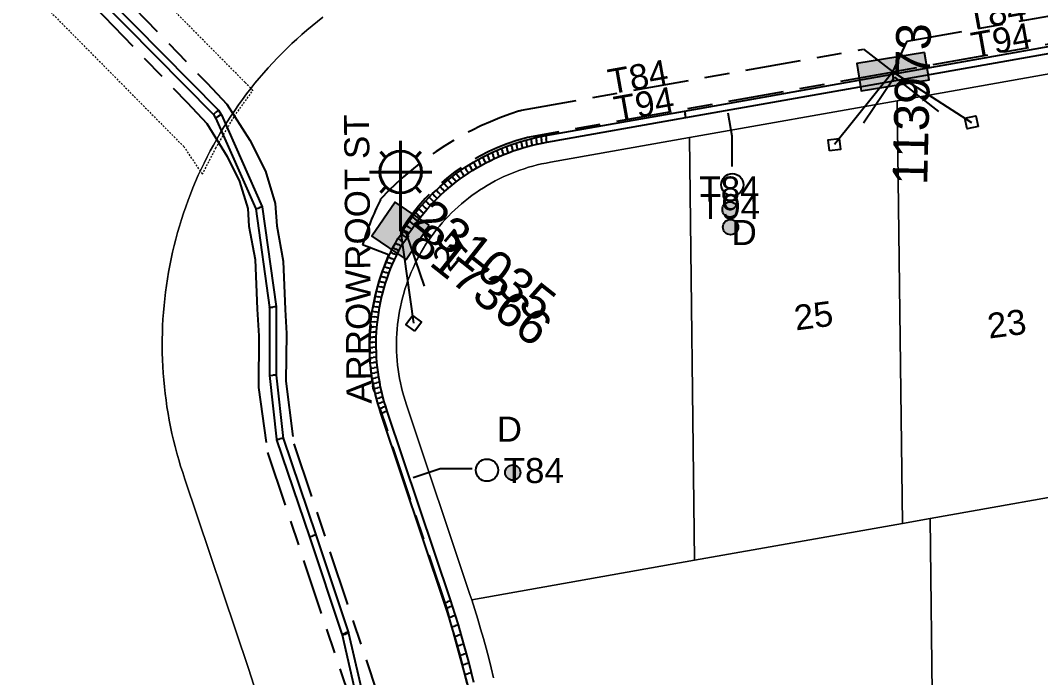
# Model space of a CAD drawing. Header units: metres. Extents: x 303957 to 307239, y 6268736 to 6272503.
# Drawn here: x 306250.2 to 306323.7, y 6269662.7 to 6269710 of the extents above; entities that cross this region are included whole.
import ezdxf
from ezdxf.enums import TextEntityAlignment as Align

# ---------------------------------------------------------------- set-up
doc = ezdxf.new("R2010")
doc.units = ezdxf.units.M
for name, pattern in [('Cable Exist UG', [8.2, 4, -1.2, 1.8, -1.2]), ('HIDDEN', [0.375, 0.25, -0.125]), ('HIDDEN2', [0.1875, 0.125, -0.0625])]:
    doc.linetypes.add(name, pattern=pattern)
doc.layers.get('0').update_dxf_attribs({"color": 6})
for name, color, linetype, lineweight in [('Cadastre Land Parcels_SP_EXT', 9, 'Continuous', 5), ('Cadastre Other Property_SP_EXT', 9, 'HIDDEN', 5), ('Cadastre Roads_SP_EXT', 9, 'Continuous', 5)]:
    doc.layers.add(name, color=color, linetype=linetype, lineweight=lineweight)
for name, color, linetype in [('Duct_SP_EXT', 7, 'Continuous'), ('Equip_SP_SL_EXT', 7, 'Continuous'), ('Mains_LV_EXT', 7, 'Continuous'), ('Mains_TR_MOD', 3, 'Continuous'), ('Services_SP_EXT', 7, 'Continuous'), ('SupportsUG_SP_LV_EXT', 7, 'Continuous'), ('SupportsUG_SP_LV_SL_EXT', 7, 'Continuous'), ('Trench_SP_EXT', 7, 'Continuous')]:
    doc.layers.add(name, color=color, linetype=linetype)
doc.styles.add('COLUMN_LABEL', font='arial.ttf')
doc.styles.add('iecARIAL', font='arial.ttf', dxfattribs={"height": 2})
doc.styles.add('POLE_LABEL', font='arial.ttf')
doc.styles.get("Standard").update_dxf_attribs({"font": 'arial.ttf'})

# ---------------------------------------------------------------- blocks, each defined once
blk = doc.blocks.new('COLUMN_EXT')
blk.add_hatch(color=256).paths.add_polyline_path([(-1.485, 1.485), (-1.485, -1.485), (1.485, -1.485), (1.485, 1.485)])
blk.add_lwpolyline([(-1.485, -1.485), (1.485, -1.485), (1.485, 1.485), (-1.485, 1.485)], close=True)
for tag, height, style, flags, p in [('ASSET_NUM', 2.5, 'COLUMN_LABEL', 8, (2, 2)), ('STRUCTURE_PLANT_NUMBER', 0.2, 'POLE_LABEL', 9, (1.813, 0.031)), ('STREET_CODE', 0.2, 'COLUMN_LABEL', 9, (1.813, -0.2))]:
    blk.add_attdef(tag, text='', height=height, dxfattribs=dict(style=style, flags=flags)).set_placement(p, align=Align.MIDDLE_LEFT)
at = {"flags": 9}
for tag, p in [('OWNED_BY', (1.813, -0.6)), ('STATE', (1.813, -0.8)), ('COLUMN_TYPE', (1.813, -0.4)), ('USAGE', (1.813, -1)), ('LEGEND', (1.813, -1.2)), ('LOCATION', (1.813, -1.4)), ('STREETNAME', (1.813, -1.6)), ('SUBURB', (1.813, -1.8)), ('NOTES', (1.813, -2))]:
    blk.add_attdef(tag, text='', height=0.2, dxfattribs=at).set_placement(p, align=Align.MIDDLE_LEFT)
at = {"flags": 1}
blk.add_attdef('Z', (1.813, -2.351), '', height=0.2, dxfattribs=at)
blk = doc.blocks.new('PILLAR_EXT')
blk.add_hatch(color=256).paths.add_polyline_path([(-2.475, 0.99), (-2.475, -0.99), (2.475, -0.99), (2.475, 0.99)])
blk.add_lwpolyline([(-2.475, -0.99), (2.475, -0.99), (2.475, 0.99), (-2.475, 0.99)], close=True)
at = {"style": 'iecARIAL', "flags": 8}
blk.add_attdef('ASSET_NUM', (1.5, 3.5), '', height=2.5, dxfattribs=at)
for tag, p, flags in [('OWNED_BY', (0, -0.2), 9), ('STATE', (0, -0.4), 9), ('SUPPORT_TYPE', (0, -0.6), 9), ('USAGE', (0, -0.8), 9), ('LEGEND', (0, -1), 9), ('LOCATION', (0, -1.2), 9), ('NOTES', (0, -1.4), 9), ('PARENT', (0, -1.6), 9), ('STREETNAME', (0, -1.8), 9), ('SUBURB', (0, -2), 1)]:
    blk.add_attdef(tag, p, '', height=0.2, dxfattribs=dict(flags=flags))
blk = doc.blocks.new('DUCT_EXT')
blk.add_circle((0, 0.8), 0.8)
at = {"flags": 1}
blk.add_attdef('Z', (0, 0), '', height=0.2, dxfattribs=at)
at = {"flags": 9}
for tag, p in [('DUCT_CODE', (0, 0)), ('XSECT_TYPE', (0, -0.2)), ('STATE', (0, -0.6)), ('FB_REFERENCE', (0, -0.4)), ('NOTES', (0, -0.8))]:
    blk.add_attdef(tag, text='', height=0.2, dxfattribs=at).set_placement(p, align=Align.MIDDLE_LEFT)
blk = doc.blocks.new('SL_LANTERN_EXT')
at = {"lineweight": 40}
for p, q in [((0, 1.968), (0, 6.468)), ((-1.459, 5.676), (-1.061, 5.278)), ((1.458, 5.676), (1.06, 5.278)), ((-2.25, 4.218), (2.25, 4.218)), ((-1.459, 2.759), (-1.061, 3.157)), ((1.458, 2.759), (1.06, 3.157)), ((0, 0), (0, 2.721))]:
    blk.add_line(p, q, dxfattribs=at)
blk.add_circle((0, 4.218), 1.5, dxfattribs=at)
at = {"style": 'iecARIAL', "flags": 8}
blk.add_attdef('ASSET_NUM', (1.5, 1.5), '', height=2.5, dxfattribs=at)
for tag, p, height, flags in [('CONSTRUCTED_VOLTAGE', (0.981, -0.653), 0.2, 9), ('CONTROL_TYPE', (0.981, -0.853), 0.2, 9), ('OPERATING_VOLTAGE', (0.981, -1.653), 0.2, 9), ('LANTERN_PURPOSE', (0.981, -1.053), 0.2, 9), ('LANTERN_TYPE', (0.981, -1.253), 0.2, 9), ('NO_PHASES', (0.981, -1.453), 0.2, 9), ('LNUMBER', (2.181, -3.253), 2.5, 8), ('ORIENTATION', (0.981, -1.853), 0.2, 9), ('OWNED_BY', (0.981, -2.053), 0.2, 9), ('STATE', (0.981, -2.253), 0.2, 9), ('CEXIST', (0.981, -2.653), 0.2, 9), ('CNEW', (0.981, -2.853), 0.2, 9), ('CNUMBER', (0.981, -3.053), 0.2, 9), ('USAGE', (0.981, -2.453), 0.2, 9), ('CREMOVE', (0.981, -3.253), 0.2, 9), ('CREPLACE', (0.981, -3.453), 0.2, 9), ('LKINGHEIGHT', (0.981, -3.653), 0.2, 9), ('LBRACKET', (0.981, -3.853), 0.2, 9), ('LBRACKETVOCAB', (0.981, -4.053), 0.2, 9), ('LCATEGORY', (0.981, -4.253), 0.2, 9), ('LCHARGE1', (0.981, -4.453), 0.2, 9), ('LCHARGE1PERCENT', (0.981, -4.653), 0.2, 9), ('LCHARGE2', (0.981, -4.853), 0.2, 9), ('LCHARGE2PERCENT', (0.981, -5.053), 0.2, 9), ('LCHARGE3', (0.981, -5.253), 0.2, 9), ('LCHARGE3PERCENT', (0.981, -5.453), 0.2, 9), ('LEXIST', (0.981, -5.653), 0.2, 9), ('LLAMP', (0.981, -5.853), 0.2, 9), ('LLAMPVOCAB', (0.981, -6.053), 0.2, 9), ('LMAST', (0.981, -6.253), 0.2, 9), ('LMASTVOCAB', (0.981, -6.453), 0.2, 9), ('LNEW', (0.981, -6.653), 0.2, 9), ('LANTNUMBER', (0.981, -6.853), 0.2, 9), ('LOUTREACH', (0.981, -7.253), 0.2, 9), ('LOUTREACHVOCAB', (0.981, -7.453), 0.2, 9), ('LRATECODE', (0.981, -7.653), 0.2, 9), ('LREMOVE', (0.981, -7.853), 0.2, 9), ('LREPLACE', (0.981, -8.053), 0.2, 9), ('LTYPE', (0.981, -8.253), 0.2, 9), ('LTYPEVOCAB', (0.981, -8.453), 0.2, 9), ('LEGEND', (0.981, -8.653), 0.2, 9), ('LOCATION', (0.981, -8.853), 0.2, 9), ('STREETNAME', (0.981, -9.253), 0.2, 9), ('SUBURB', (0.981, -9.453), 0.2, 1), ('NOTES', (0.981, -9.053), 0.2, 9)]:
    blk.add_attdef(tag, p, '', height=height, dxfattribs=dict(flags=flags))
blk = doc.blocks.new('CCP_EXT')
at = {"flags": 9}
for tag, p in [('USAGE', (0, -1.2)), ('LEGEND', (0, -1.4)), ('STATE', (0, -1.8)), ('LIFE_SUPPORT', (0, -1.6)), ('NOTES', (0, -2))]:
    blk.add_attdef(tag, text='', height=0.2, dxfattribs=at).set_placement(p, align=Align.MIDDLE_LEFT)
blk.add_wipeout([(0, 0.566), (0.566, 0), (0, -0.566), (-0.566, 0)])
blk.add_lwpolyline([(-0.566, 0), (0, 0.566), (0.566, 0), (0, -0.566), (-0.566, 0)])
at = {"flags": 1}
blk.add_attdef('Z', (0, 0), '', height=0.2, dxfattribs=at)
at = {"flags": 9}
for tag, p in [('CCP_TYPE', (0, 0)), ('OPERATING_VOLTAGE', (0, -0.6)), ('ORIENTATION', (0, -0.8)), ('CONSTRUCTED_VOLTAGE', (0, -0.2)), ('NO_PHASES', (0, -0.4)), ('OWNED_BY', (0, -1))]:
    blk.add_attdef(tag, text='', height=0.2, dxfattribs=at).set_placement(p, align=Align.MIDDLE_LEFT)
blk = doc.blocks.new('CABLE_LARGE_EXT')
h = blk.add_hatch(color=256)
edge = h.paths.add_edge_path()
edge.add_arc((0, 0.55), 0.55, 0, 360)
blk.add_circle((0, 0.55), 0.55)
at = {"flags": 1}
blk.add_attdef('Z', (0, 0), '', height=0.2, dxfattribs=at)
at = {"flags": 9}
for tag, p in [('COND_CODE', (0, 0)), ('XSECT_SIZE', (0, -0.6)), ('STATE', (0, -0.4)), ('FB_REFERENCE', (0, -0.2)), ('NOTES', (0, -0.8))]:
    blk.add_attdef(tag, text='', height=0.2, dxfattribs=at).set_placement(p, align=Align.MIDDLE_LEFT)

msp = doc.modelspace()

# ---------------------------------------------------------------- linework, layer by layer
at = {"layer": 'Cadastre Land Parcels_SP_EXT', "linetype": 'Continuous'}
for points in [[(306267.056, 6269662.188), (306266.868, 6269662.779), (306266.675, 6269663.369), (306262.085, 6269677.008), (306261.931, 6269677.468), (306261.782, 6269677.933), (306261.643, 6269678.4), (306261.509, 6269678.869), (306261.386, 6269679.339), (306261.27, 6269679.812), (306261.16, 6269680.287), (306261.06, 6269680.764), (306260.965, 6269681.241), (306260.88, 6269681.72), (306260.801, 6269682.201), (306260.732, 6269682.684), (306260.669, 6269683.165), (306260.615, 6269683.649), (306260.568, 6269684.135), (306260.531, 6269684.621), (306260.502, 6269685.105), (306260.478, 6269685.592), (306260.465, 6269686.079), (306260.458, 6269686.567), (306260.46, 6269687.052), (306260.47, 6269687.539), (306260.487, 6269688.027), (306260.513, 6269688.512), (306260.545, 6269688.997), (306260.587, 6269689.483), (306260.637, 6269689.967), (306260.694, 6269690.451), (306260.76, 6269690.932), (306260.833, 6269691.414), (306260.913, 6269691.894), (306261.003, 6269692.373), (306261.1, 6269692.849), (306261.203, 6269693.325), (306261.316, 6269693.799), (306261.437, 6269694.271), (306261.564, 6269694.741), (306261.7, 6269695.207), (306261.843, 6269695.673), (306261.995, 6269696.137), (306262.151, 6269696.597), (306262.318, 6269697.055), (306262.492, 6269697.508), (306262.671, 6269697.961), (306262.86, 6269698.411), (306263.056, 6269698.856), (306263.259, 6269699.3), (306263.469, 6269699.737), (306263.685, 6269700.173), (306263.91, 6269700.606), (306264.142, 6269701.034), (306264.38, 6269701.46), (306264.625, 6269701.879), (306264.877, 6269702.295), (306265.135, 6269702.708), (306265.401, 6269703.116), (306265.674, 6269703.521), (306265.953, 6269703.92), (306266.239, 6269704.315), (306266.53, 6269704.705), (306266.829, 6269705.091), (306267.133, 6269705.471), (306267.445, 6269705.846), (306267.762, 6269706.217), (306268.084, 6269706.581), (306268.413, 6269706.941), (306268.75, 6269707.294), (306269.09, 6269707.643), (306269.436, 6269707.986), (306269.788, 6269708.323), (306270.145, 6269708.655), (306270.507, 6269708.98), (306270.876, 6269709.3), (306271.248, 6269709.614), (306271.626, 6269709.921), (306272.011, 6269710.223)], [(306315.904, 6269659.5), (306315.728, 6269674.168), (306313.734, 6269673.817), (306298.767, 6269671.165), (306282.731, 6269668.324), (306282.954, 6269667.63), (306283.171, 6269666.934), (306283.378, 6269666.237), (306283.579, 6269665.537), (306283.771, 6269664.834), (306283.956, 6269664.13), (306284.133, 6269663.423), (306284.303, 6269662.715)]]:
    msp.add_lwpolyline(points, dxfattribs=at)
for points in [[(306315.728, 6269674.168), (306328.702, 6269676.467), (306328.336, 6269706.871), (306313.367, 6269704.219), (306313.734, 6269673.817), (306315.728, 6269674.168)], [(306313.734, 6269673.817), (306313.367, 6269704.219), (306298.399, 6269701.568), (306298.767, 6269671.165), (306313.734, 6269673.817)], [(306298.767, 6269671.165), (306298.399, 6269701.568), (306288.402, 6269699.796), (306288.083, 6269699.739), (306287.765, 6269699.673), (306287.448, 6269699.599), (306287.134, 6269699.518), (306286.821, 6269699.429), (306286.511, 6269699.332), (306286.203, 6269699.227), (306285.897, 6269699.116), (306285.596, 6269698.996), (306285.296, 6269698.87), (306285.001, 6269698.737), (306284.708, 6269698.595), (306284.419, 6269698.447), (306284.133, 6269698.293), (306283.852, 6269698.132), (306283.574, 6269697.963), (306283.3, 6269697.787), (306283.031, 6269697.605), (306282.766, 6269697.416), (306282.507, 6269697.221), (306282.252, 6269697.019), (306282.002, 6269696.812), (306281.757, 6269696.598), (306281.518, 6269696.379), (306281.284, 6269696.153), (306281.055, 6269695.923), (306280.832, 6269695.687), (306280.615, 6269695.445), (306280.404, 6269695.199), (306280.199, 6269694.946), (306280.001, 6269694.689), (306279.808, 6269694.427), (306279.622, 6269694.16), (306279.443, 6269693.89), (306279.27, 6269693.614), (306279.104, 6269693.335), (306278.945, 6269693.052), (306278.793, 6269692.765), (306278.647, 6269692.474), (306278.51, 6269692.18), (306278.379, 6269691.883), (306278.256, 6269691.582), (306278.14, 6269691.278), (306278.031, 6269690.971), (306277.93, 6269690.663), (306277.837, 6269690.352), (306277.751, 6269690.038), (306277.672, 6269689.723), (306277.602, 6269689.406), (306277.539, 6269689.088), (306277.484, 6269688.767), (306277.437, 6269688.446), (306277.398, 6269688.123), (306277.366, 6269687.799), (306277.343, 6269687.476), (306277.327, 6269687.151), (306277.32, 6269686.826), (306277.321, 6269686.502), (306277.329, 6269686.177), (306277.345, 6269685.852), (306277.369, 6269685.528), (306277.401, 6269685.204), (306277.441, 6269684.882), (306277.489, 6269684.561), (306277.545, 6269684.241), (306277.608, 6269683.922), (306277.679, 6269683.604), (306277.758, 6269683.289), (306277.845, 6269682.976), (306277.938, 6269682.664), (306278.04, 6269682.356), (306282.605, 6269668.703), (306282.731, 6269668.324), (306298.767, 6269671.165)], [(306345.662, 6269679.471), (306328.702, 6269676.467), (306315.728, 6269674.168), (306315.904, 6269659.5), (306345.899, 6269659.847), (306345.662, 6269679.471)]]:
    msp.add_lwpolyline(points, close=True, dxfattribs=at)
at = {"layer": 'Cadastre Other Property_SP_EXT', "linetype": 'HIDDEN2'}
msp.add_lwpolyline([(306138.665, 6269825.602), (306262.002, 6269700.923), (306263.347, 6269698.926), (306264.313, 6269700.81), (306265.658, 6269703.11), (306266.986, 6269704.96), (306266.426, 6269705.527), (306266.426, 6269705.527), (306145.647, 6269827.727), (306138.665, 6269825.602)], close=True, dxfattribs=at)
at = {"layer": 'Cadastre Roads_SP_EXT', "linetype": 'Continuous'}
msp.add_lwpolyline([(306272.011, 6269710.223), (306271.626, 6269709.921), (306271.248, 6269709.614), (306270.876, 6269709.3), (306270.507, 6269708.98), (306270.145, 6269708.655), (306269.788, 6269708.323), (306269.436, 6269707.986), (306269.09, 6269707.643), (306268.75, 6269707.294), (306268.413, 6269706.941), (306268.084, 6269706.581), (306267.762, 6269706.216), (306267.445, 6269705.846), (306267.133, 6269705.471), (306266.829, 6269705.091), (306266.53, 6269704.705), (306266.239, 6269704.315), (306265.953, 6269703.92), (306265.674, 6269703.521), (306265.401, 6269703.116), (306265.135, 6269702.708), (306264.877, 6269702.295), (306264.625, 6269701.878), (306264.38, 6269701.46), (306264.142, 6269701.034), (306263.91, 6269700.606), (306263.685, 6269700.173), (306263.47, 6269699.737), (306263.259, 6269699.3), (306263.056, 6269698.856), (306262.86, 6269698.411), (306262.671, 6269697.961), (306262.492, 6269697.508), (306262.318, 6269697.055), (306262.151, 6269696.597), (306261.995, 6269696.137), (306261.843, 6269695.673), (306261.7, 6269695.207), (306261.564, 6269694.741), (306261.437, 6269694.271), (306261.316, 6269693.799), (306261.204, 6269693.325), (306261.1, 6269692.849), (306261.003, 6269692.373), (306260.913, 6269691.894), (306260.833, 6269691.414), (306260.76, 6269690.932), (306260.694, 6269690.451), (306260.637, 6269689.967), (306260.587, 6269689.483), (306260.545, 6269688.997), (306260.513, 6269688.512), (306260.487, 6269688.026), (306260.47, 6269687.539), (306260.46, 6269687.052), (306260.458, 6269686.567), (306260.465, 6269686.079), (306260.478, 6269685.592), (306260.502, 6269685.105), (306260.531, 6269684.621), (306260.568, 6269684.135), (306260.615, 6269683.649), (306260.669, 6269683.165), (306260.732, 6269682.684), (306260.801, 6269682.201), (306260.88, 6269681.72), (306260.965, 6269681.241), (306261.06, 6269680.764), (306261.16, 6269680.287), (306261.27, 6269679.812), (306261.386, 6269679.339), (306261.51, 6269678.869), (306261.643, 6269678.4), (306261.782, 6269677.932), (306261.931, 6269677.468), (306262.085, 6269677.008), (306266.675, 6269663.369), (306266.868, 6269662.778), (306267.056, 6269662.188)], dxfattribs=at)
at = {"layer": 'Duct_SP_EXT'}
for p, q in [((306228.746, 6269739.035), (306264.137, 6269703.235)), ((306229.087, 6269739.373), (306264.516, 6269703.535)), ((306313.028, 6269706.129), (306327.997, 6269708.781)), ((306313.112, 6269705.656), (306328.081, 6269708.309)), ((306298.06, 6269703.478), (306313.029, 6269706.129)), ((306313.028, 6269706.129), (306313.07, 6269705.893)), ((306313.029, 6269706.129), (306313.07, 6269705.893)), ((306313.112, 6269705.657), (306313.07, 6269705.893)), ((306313.112, 6269705.656), (306313.07, 6269705.893)), ((306298.144, 6269703.005), (306313.112, 6269705.657)), ((306264.516, 6269703.535), (306264.326, 6269703.385)), ((306264.516, 6269703.535), (306264.709, 6269703.224)), ((306264.137, 6269703.235), (306264.326, 6269703.385)), ((306264.137, 6269703.235), (306264.302, 6269702.97)), ((306264.293, 6269702.984), (306264.506, 6269703.097)), ((306264.302, 6269702.97), (306264.293, 6269702.984)), ((306264.293, 6269702.984), (306267.191, 6269696.446)), ((306264.302, 6269702.97), (306264.506, 6269703.097)), ((306264.709, 6269703.224), (306264.506, 6269703.097)), ((306264.718, 6269703.209), (306264.506, 6269703.097)), ((306264.709, 6269703.224), (306264.718, 6269703.209)), ((306264.718, 6269703.209), (306267.657, 6269696.579)), ((306288.061, 6269701.706), (306298.06, 6269703.478)), ((306288.145, 6269701.233), (306298.144, 6269703.005)), ((306298.06, 6269703.478), (306298.102, 6269703.242)), ((306298.144, 6269703.005), (306298.102, 6269703.242)), ((306286.267, 6269701.288), (306286.626, 6269701.39)), ((306286.626, 6269701.39), (306286.985, 6269701.483)), ((306286.626, 6269701.39), (306286.689, 6269701.159)), ((306286.985, 6269701.483), (306287.347, 6269701.567)), ((306286.985, 6269701.483), (306287.043, 6269701.25)), ((306287.347, 6269701.567), (306287.714, 6269701.644)), ((306287.347, 6269701.567), (306287.398, 6269701.333)), ((306287.45, 6269701.098), (306287.398, 6269701.333)), ((306287.714, 6269701.644), (306288.061, 6269701.706)), ((306287.714, 6269701.644), (306287.759, 6269701.408)), ((306287.805, 6269701.172), (306287.759, 6269701.408)), ((306288.061, 6269701.706), (306288.103, 6269701.47)), ((306288.145, 6269701.233), (306288.103, 6269701.47)), ((306284.181, 6269700.495), (306284.52, 6269700.648)), ((306284.52, 6269700.648), (306284.861, 6269700.792)), ((306284.52, 6269700.648), (306284.616, 6269700.428)), ((306284.861, 6269700.792), (306285.207, 6269700.929)), ((306284.861, 6269700.792), (306284.952, 6269700.57)), ((306285.207, 6269700.929), (306285.557, 6269701.057)), ((306285.207, 6269700.929), (306285.293, 6269700.705)), ((306285.378, 6269700.48), (306285.293, 6269700.705)), ((306285.378, 6269700.48), (306285.717, 6269700.604)), ((306285.557, 6269701.057), (306285.91, 6269701.177)), ((306285.557, 6269701.057), (306285.637, 6269700.831)), ((306285.717, 6269700.604), (306285.637, 6269700.831)), ((306285.717, 6269700.604), (306286.058, 6269700.72)), ((306285.91, 6269701.177), (306286.267, 6269701.288)), ((306285.91, 6269701.177), (306285.984, 6269700.949)), ((306286.058, 6269700.72), (306285.984, 6269700.949)), ((306286.058, 6269700.72), (306286.404, 6269700.828)), ((306286.267, 6269701.288), (306286.336, 6269701.058)), ((306286.404, 6269700.828), (306286.336, 6269701.058)), ((306286.404, 6269700.828), (306286.752, 6269700.927)), ((306286.752, 6269700.927), (306286.689, 6269701.159)), ((306286.752, 6269700.927), (306287.1, 6269701.017)), ((306287.1, 6269701.017), (306287.043, 6269701.25)), ((306287.1, 6269701.017), (306287.45, 6269701.098)), ((306287.45, 6269701.098), (306287.805, 6269701.172)), ((306287.805, 6269701.172), (306288.145, 6269701.233)), ((306282.864, 6269699.801), (306283.189, 6269699.989)), ((306283.189, 6269699.989), (306283.516, 6269700.165)), ((306283.189, 6269699.989), (306283.306, 6269699.779)), ((306283.516, 6269700.165), (306283.844, 6269700.333)), ((306283.516, 6269700.165), (306283.628, 6269699.952)), ((306283.74, 6269699.74), (306283.628, 6269699.952)), ((306283.74, 6269699.74), (306284.058, 6269699.903)), ((306283.844, 6269700.333), (306284.181, 6269700.495)), ((306283.844, 6269700.333), (306283.951, 6269700.118)), ((306284.058, 6269699.903), (306283.951, 6269700.118)), ((306284.058, 6269699.903), (306284.384, 6269700.06)), ((306284.181, 6269700.495), (306284.282, 6269700.278)), ((306284.384, 6269700.06), (306284.282, 6269700.278)), ((306284.384, 6269700.06), (306284.712, 6269700.208)), ((306284.712, 6269700.208), (306284.616, 6269700.428)), ((306284.712, 6269700.208), (306285.043, 6269700.348)), ((306285.043, 6269700.348), (306284.952, 6269700.57)), ((306285.043, 6269700.348), (306285.378, 6269700.48)), ((306281.619, 6269698.981), (306281.924, 6269699.198)), ((306281.924, 6269699.198), (306282.232, 6269699.407)), ((306281.924, 6269699.198), (306282.061, 6269699.001)), ((306282.232, 6269699.407), (306282.547, 6269699.609)), ((306282.232, 6269699.407), (306282.364, 6269699.207)), ((306282.496, 6269699.006), (306282.364, 6269699.207)), ((306282.496, 6269699.006), (306282.801, 6269699.201)), ((306282.547, 6269699.609), (306282.864, 6269699.801)), ((306282.547, 6269699.609), (306282.674, 6269699.405)), ((306282.801, 6269699.201), (306282.674, 6269699.405)), ((306282.801, 6269699.201), (306283.108, 6269699.388)), ((306282.864, 6269699.801), (306282.986, 6269699.595)), ((306283.108, 6269699.388), (306282.986, 6269699.595)), ((306283.108, 6269699.388), (306283.422, 6269699.569)), ((306283.422, 6269699.569), (306283.306, 6269699.779)), ((306283.422, 6269699.569), (306283.74, 6269699.74)), ((306280.746, 6269698.291), (306281.032, 6269698.527)), ((306281.032, 6269698.527), (306281.321, 6269698.756)), ((306281.032, 6269698.527), (306281.183, 6269698.341)), ((306281.321, 6269698.756), (306281.619, 6269698.981)), ((306281.321, 6269698.756), (306281.468, 6269698.566)), ((306281.615, 6269698.377), (306281.468, 6269698.566)), ((306281.615, 6269698.377), (306281.903, 6269698.594)), ((306281.619, 6269698.981), (306281.761, 6269698.788)), ((306281.903, 6269698.594), (306281.761, 6269698.788)), ((306281.903, 6269698.594), (306282.198, 6269698.804)), ((306282.198, 6269698.804), (306282.061, 6269699.001)), ((306282.198, 6269698.804), (306282.496, 6269699.006)), ((306279.923, 6269697.536), (306280.188, 6269697.792)), ((306280.188, 6269697.792), (306280.463, 6269698.044)), ((306280.188, 6269697.792), (306280.353, 6269697.617)), ((306280.463, 6269698.044), (306280.746, 6269698.291)), ((306280.463, 6269698.044), (306280.623, 6269697.865)), ((306280.517, 6269697.442), (306280.783, 6269697.686)), ((306280.783, 6269697.686), (306280.623, 6269697.865)), ((306280.746, 6269698.291), (306280.901, 6269698.108)), ((306280.783, 6269697.686), (306281.057, 6269697.925)), ((306281.057, 6269697.925), (306280.901, 6269698.108)), ((306281.057, 6269697.925), (306281.334, 6269698.154)), ((306281.334, 6269698.154), (306281.183, 6269698.341)), ((306281.334, 6269698.154), (306281.615, 6269698.377)), ((306279.156, 6269696.725), (306279.405, 6269697.002)), ((306279.405, 6269697.002), (306279.661, 6269697.273)), ((306279.405, 6269697.002), (306279.582, 6269696.839)), ((306279.661, 6269697.273), (306279.923, 6269697.536)), ((306279.661, 6269697.273), (306279.834, 6269697.106)), ((306279.758, 6269696.676), (306280.006, 6269696.939)), ((306280.006, 6269696.939), (306279.834, 6269697.106)), ((306279.923, 6269697.536), (306280.091, 6269697.365)), ((306280.006, 6269696.939), (306280.259, 6269697.194)), ((306280.259, 6269697.194), (306280.091, 6269697.365)), ((306280.259, 6269697.194), (306280.517, 6269697.442)), ((306280.517, 6269697.442), (306280.353, 6269697.617)), ((306267.191, 6269696.446), (306267.424, 6269696.512)), ((306267.191, 6269696.446), (306268.177, 6269689.346)), ((306267.657, 6269696.579), (306267.424, 6269696.512)), ((306267.657, 6269696.579), (306268.653, 6269689.412)), ((306278.678, 6269696.149), (306278.912, 6269696.439)), ((306278.912, 6269696.439), (306279.156, 6269696.725)), ((306278.912, 6269696.439), (306279.096, 6269696.286)), ((306279.281, 6269696.132), (306279.096, 6269696.286)), ((306279.156, 6269696.725), (306279.337, 6269696.567)), ((306279.281, 6269696.132), (306279.517, 6269696.408)), ((306279.517, 6269696.408), (306279.337, 6269696.567)), ((306279.517, 6269696.408), (306279.758, 6269696.676)), ((306279.758, 6269696.676), (306279.582, 6269696.839)), ((306278.019, 6269695.253), (306278.23, 6269695.555)), ((306278.23, 6269695.555), (306278.451, 6269695.856)), ((306278.23, 6269695.555), (306278.426, 6269695.416)), ((306278.451, 6269695.856), (306278.678, 6269696.149)), ((306278.451, 6269695.856), (306278.643, 6269695.712)), ((306278.621, 6269695.276), (306278.835, 6269695.568)), ((306278.835, 6269695.568), (306278.643, 6269695.712)), ((306278.678, 6269696.149), (306278.866, 6269696)), ((306278.835, 6269695.568), (306279.054, 6269695.851)), ((306279.054, 6269695.851), (306278.866, 6269696)), ((306279.054, 6269695.851), (306279.281, 6269696.132)), ((306277.421, 6269694.3), (306277.831, 6269694.814)), ((306277.625, 6269694.642), (306277.812, 6269694.942)), ((306277.812, 6269694.942), (306278.019, 6269695.253)), ((306277.812, 6269694.942), (306278.014, 6269694.812)), ((306277.831, 6269694.814), (306278.018, 6269694.664)), ((306278.215, 6269694.682), (306278.014, 6269694.812)), ((306278.019, 6269695.253), (306278.218, 6269695.118)), ((306278.215, 6269694.682), (306278.416, 6269694.983)), ((306278.416, 6269694.983), (306278.218, 6269695.118)), ((306278.416, 6269694.983), (306278.621, 6269695.276)), ((306278.621, 6269695.276), (306278.426, 6269695.416)), ((306277.068, 6269693.653), (306277.242, 6269693.981)), ((306277.242, 6269693.981), (306277.421, 6269694.3)), ((306277.242, 6269693.981), (306277.452, 6269693.866)), ((306277.421, 6269694.3), (306277.621, 6269694.166)), ((306277.82, 6269694.031), (306277.621, 6269694.166)), ((306277.625, 6269694.642), (306277.828, 6269694.515)), ((306277.663, 6269693.751), (306277.82, 6269694.031)), ((306277.82, 6269694.031), (306278.206, 6269694.514)), ((306278.032, 6269694.387), (306277.828, 6269694.515)), ((306278.206, 6269694.514), (306278.018, 6269694.664)), ((306278.032, 6269694.387), (306278.215, 6269694.682)), ((306276.743, 6269692.981), (306276.901, 6269693.319)), ((306276.901, 6269693.319), (306277.068, 6269693.653)), ((306276.901, 6269693.319), (306277.117, 6269693.214)), ((306277.068, 6269693.653), (306277.281, 6269693.544)), ((306277.495, 6269693.434), (306277.281, 6269693.544)), ((306277.333, 6269693.11), (306277.495, 6269693.434)), ((306277.663, 6269693.751), (306277.452, 6269693.866)), ((306277.495, 6269693.434), (306277.663, 6269693.751)), ((306276.452, 6269692.295), (306276.593, 6269692.639)), ((306276.593, 6269692.639), (306276.743, 6269692.981)), ((306276.593, 6269692.639), (306276.814, 6269692.545)), ((306276.743, 6269692.981), (306276.961, 6269692.882)), ((306277.035, 6269692.452), (306276.814, 6269692.545)), ((306277.18, 6269692.783), (306276.961, 6269692.882)), ((306277.035, 6269692.452), (306277.18, 6269692.783)), ((306277.333, 6269693.11), (306277.117, 6269693.214)), ((306277.18, 6269692.783), (306277.333, 6269693.11)), ((306276.195, 6269691.599), (306276.32, 6269691.95)), ((306276.32, 6269691.95), (306276.452, 6269692.295)), ((306276.32, 6269691.95), (306276.546, 6269691.867)), ((306276.452, 6269692.295), (306276.675, 6269692.207)), ((306276.771, 6269691.784), (306276.546, 6269691.867)), ((306276.65, 6269691.444), (306276.771, 6269691.784)), ((306276.898, 6269692.118), (306276.675, 6269692.207)), ((306276.771, 6269691.784), (306276.898, 6269692.118)), ((306276.898, 6269692.118), (306277.035, 6269692.452)), ((306275.972, 6269690.887), (306276.079, 6269691.244)), ((306276.079, 6269691.244), (306276.195, 6269691.599)), ((306276.079, 6269691.244), (306276.308, 6269691.172)), ((306276.195, 6269691.599), (306276.422, 6269691.522)), ((306276.537, 6269691.1), (306276.308, 6269691.172)), ((306276.65, 6269691.444), (306276.422, 6269691.522)), ((306276.433, 6269690.755), (306276.537, 6269691.1)), ((306276.537, 6269691.1), (306276.65, 6269691.444)), ((306275.784, 6269690.167), (306275.874, 6269690.528)), ((306275.874, 6269690.528), (306275.972, 6269690.887)), ((306275.874, 6269690.528), (306276.106, 6269690.468)), ((306275.972, 6269690.887), (306276.202, 6269690.821)), ((306276.338, 6269690.407), (306276.106, 6269690.468)), ((306276.433, 6269690.755), (306276.202, 6269690.821)), ((306276.251, 6269690.057), (306276.338, 6269690.407)), ((306276.338, 6269690.407), (306276.433, 6269690.755)), ((306275.631, 6269689.441), (306275.703, 6269689.805)), ((306275.703, 6269689.805), (306275.784, 6269690.167)), ((306275.703, 6269689.805), (306275.938, 6269689.756)), ((306275.784, 6269690.167), (306276.017, 6269690.112)), ((306276.173, 6269689.707), (306275.938, 6269689.756)), ((306276.251, 6269690.057), (306276.017, 6269690.112)), ((306276.103, 6269689.354), (306276.173, 6269689.707)), ((306276.173, 6269689.707), (306276.251, 6269690.057)), ((306268.175, 6269689.362), (306268.171, 6269684.455)), ((306268.175, 6269689.362), (306268.415, 6269689.379)), ((306268.177, 6269689.346), (306268.175, 6269689.362)), ((306268.177, 6269689.346), (306268.415, 6269689.379)), ((306268.653, 6269689.412), (306268.415, 6269689.379)), ((306268.655, 6269689.395), (306268.415, 6269689.379)), ((306268.655, 6269689.395), (306268.651, 6269684.482)), ((306268.653, 6269689.412), (306268.655, 6269689.395)), ((306275.514, 6269688.703), (306275.568, 6269689.071)), ((306275.568, 6269689.071), (306275.631, 6269689.441)), ((306275.568, 6269689.071), (306275.805, 6269689.034)), ((306275.631, 6269689.441), (306275.867, 6269689.398)), ((306276.042, 6269688.996), (306275.805, 6269689.034)), ((306276.103, 6269689.354), (306275.867, 6269689.398)), ((306275.99, 6269688.639), (306276.042, 6269688.996)), ((306276.042, 6269688.996), (306276.103, 6269689.354)), ((306275.433, 6269687.964), (306275.469, 6269688.335)), ((306275.469, 6269688.335), (306275.514, 6269688.703)), ((306275.469, 6269688.335), (306275.708, 6269688.309)), ((306275.514, 6269688.703), (306275.752, 6269688.671)), ((306275.946, 6269688.282), (306275.708, 6269688.309)), ((306275.99, 6269688.639), (306275.752, 6269688.671)), ((306275.911, 6269687.923), (306275.946, 6269688.282)), ((306275.946, 6269688.282), (306275.99, 6269688.639)), ((306275.388, 6269687.218), (306275.406, 6269687.593)), ((306275.406, 6269687.593), (306275.433, 6269687.964)), ((306275.406, 6269687.593), (306275.646, 6269687.578)), ((306275.433, 6269687.964), (306275.672, 6269687.944)), ((306275.885, 6269687.564), (306275.646, 6269687.578)), ((306275.911, 6269687.923), (306275.672, 6269687.944)), ((306275.868, 6269687.202), (306275.885, 6269687.564)), ((306275.885, 6269687.564), (306275.911, 6269687.923)), ((306275.38, 6269686.844), (306275.388, 6269687.218)), ((306275.381, 6269686.475), (306275.38, 6269686.844)), ((306275.38, 6269686.844), (306275.62, 6269686.842)), ((306275.388, 6269687.218), (306275.628, 6269687.21)), ((306275.86, 6269686.839), (306275.62, 6269686.842)), ((306275.868, 6269687.202), (306275.628, 6269687.21)), ((306275.86, 6269686.839), (306275.868, 6269687.202)), ((306275.861, 6269686.482), (306275.86, 6269686.839)), ((306275.381, 6269686.475), (306275.621, 6269686.478)), ((306275.39, 6269686.105), (306275.381, 6269686.475)), ((306275.39, 6269686.105), (306275.63, 6269686.114)), ((306275.408, 6269685.733), (306275.39, 6269686.105)), ((306275.861, 6269686.482), (306275.621, 6269686.478)), ((306275.87, 6269686.123), (306275.63, 6269686.114)), ((306275.87, 6269686.123), (306275.861, 6269686.482)), ((306275.888, 6269685.762), (306275.87, 6269686.123)), ((306275.408, 6269685.733), (306275.648, 6269685.748)), ((306275.436, 6269685.36), (306275.408, 6269685.733)), ((306275.436, 6269685.36), (306275.675, 6269685.381)), ((306275.473, 6269684.989), (306275.436, 6269685.36)), ((306275.888, 6269685.762), (306275.648, 6269685.748)), ((306275.914, 6269685.401), (306275.675, 6269685.381)), ((306275.914, 6269685.401), (306275.888, 6269685.762)), ((306275.95, 6269685.042), (306275.914, 6269685.401)), ((306268.171, 6269684.455), (306268.411, 6269684.469)), ((306268.171, 6269684.455), (306268.683, 6269679.866)), ((306268.651, 6269684.482), (306268.411, 6269684.469)), ((306268.651, 6269684.482), (306269.16, 6269679.919)), ((306275.473, 6269684.989), (306275.712, 6269685.016)), ((306275.519, 6269684.62), (306275.473, 6269684.989)), ((306275.519, 6269684.62), (306275.757, 6269684.652)), ((306275.574, 6269684.251), (306275.519, 6269684.62)), ((306275.95, 6269685.042), (306275.712, 6269685.016)), ((306275.994, 6269684.685), (306275.757, 6269684.652)), ((306275.994, 6269684.685), (306275.95, 6269685.042)), ((306276.048, 6269684.328), (306275.994, 6269684.685)), ((306275.574, 6269684.251), (306275.811, 6269684.29)), ((306275.637, 6269683.887), (306275.574, 6269684.251)), ((306275.637, 6269683.887), (306275.873, 6269683.931)), ((306275.709, 6269683.521), (306275.637, 6269683.887)), ((306276.048, 6269684.328), (306275.811, 6269684.29)), ((306276.109, 6269683.974), (306275.873, 6269683.931)), ((306276.109, 6269683.974), (306276.048, 6269684.328)), ((306276.179, 6269683.62), (306276.109, 6269683.974)), ((306275.709, 6269683.521), (306275.944, 6269683.571)), ((306275.791, 6269683.156), (306275.709, 6269683.521)), ((306275.791, 6269683.156), (306276.025, 6269683.211)), ((306275.882, 6269682.794), (306275.791, 6269683.156)), ((306276.179, 6269683.62), (306275.944, 6269683.571)), ((306276.258, 6269683.267), (306276.025, 6269683.211)), ((306276.258, 6269683.267), (306276.179, 6269683.62)), ((306276.346, 6269682.917), (306276.258, 6269683.267)), ((306275.882, 6269682.794), (306276.114, 6269682.856)), ((306275.981, 6269682.437), (306275.882, 6269682.794)), ((306275.981, 6269682.437), (306276.211, 6269682.504)), ((306276.088, 6269682.081), (306275.981, 6269682.437)), ((306276.346, 6269682.917), (306276.114, 6269682.856)), ((306276.442, 6269682.57), (306276.211, 6269682.504)), ((306276.546, 6269682.225), (306276.317, 6269682.153)), ((306276.442, 6269682.57), (306276.346, 6269682.917)), ((306276.546, 6269682.225), (306276.442, 6269682.57)), ((306276.655, 6269681.896), (306276.546, 6269682.225)), ((306276.088, 6269682.081), (306276.317, 6269682.153)), ((306276.199, 6269681.744), (306276.088, 6269682.081)), ((306276.199, 6269681.744), (306276.427, 6269681.82)), ((306280.764, 6269668.091), (306276.199, 6269681.744)), ((306276.655, 6269681.896), (306276.427, 6269681.82)), ((306281.22, 6269668.242), (306276.655, 6269681.896)), ((306268.683, 6269679.866), (306268.921, 6269679.892)), ((306268.683, 6269679.866), (306268.686, 6269679.84)), ((306268.686, 6269679.84), (306268.921, 6269679.892)), ((306268.686, 6269679.84), (306271.062, 6269672.843)), ((306269.157, 6269679.945), (306268.921, 6269679.892)), ((306269.16, 6269679.919), (306268.921, 6269679.892)), ((306269.16, 6269679.919), (306269.157, 6269679.945)), ((306269.157, 6269679.945), (306271.517, 6269672.996)), ((306271.062, 6269672.843), (306271.289, 6269672.92)), ((306271.062, 6269672.843), (306273.389, 6269665.857)), ((306271.517, 6269672.996), (306271.289, 6269672.92)), ((306271.517, 6269672.996), (306273.844, 6269666.009)), ((306280.764, 6269668.091), (306280.992, 6269668.166)), ((306280.887, 6269667.721), (306280.764, 6269668.091)), ((306280.887, 6269667.721), (306281.115, 6269667.796)), ((306281.105, 6269667.045), (306280.887, 6269667.721)), ((306281.22, 6269668.242), (306280.992, 6269668.166)), ((306281.343, 6269667.87), (306281.115, 6269667.796)), ((306281.343, 6269667.87), (306281.22, 6269668.242)), ((306281.563, 6269667.19), (306281.343, 6269667.87)), ((306281.105, 6269667.045), (306281.334, 6269667.117)), ((306281.314, 6269666.37), (306281.105, 6269667.045)), ((306281.563, 6269667.19), (306281.334, 6269667.117)), ((306281.774, 6269666.51), (306281.563, 6269667.19)), ((306281.314, 6269666.37), (306281.544, 6269666.44)), ((306281.516, 6269665.693), (306281.314, 6269666.37)), ((306281.774, 6269666.51), (306281.544, 6269666.44)), ((306281.977, 6269665.827), (306281.774, 6269666.51)), ((306273.389, 6269665.857), (306273.616, 6269665.933)), ((306273.389, 6269665.858), (306273.616, 6269665.933)), ((306273.389, 6269665.857), (306273.389, 6269665.858)), ((306273.389, 6269665.858), (306273.399, 6269665.825)), ((306273.399, 6269665.825), (306273.628, 6269665.897)), ((306273.399, 6269665.825), (306273.409, 6269665.792)), ((306273.407, 6269665.799), (306273.639, 6269665.861)), ((306273.409, 6269665.792), (306273.407, 6269665.799)), ((306273.407, 6269665.799), (306275.415, 6269657.07)), ((306273.409, 6269665.792), (306273.639, 6269665.861)), ((306273.844, 6269666.009), (306273.616, 6269665.933)), ((306273.844, 6269666.009), (306273.616, 6269665.933)), ((306273.857, 6269665.97), (306273.628, 6269665.897)), ((306273.869, 6269665.93), (306273.639, 6269665.861)), ((306273.871, 6269665.923), (306273.639, 6269665.861)), ((306273.844, 6269666.009), (306273.844, 6269666.009)), ((306273.844, 6269666.009), (306273.857, 6269665.97)), ((306273.857, 6269665.97), (306273.869, 6269665.93)), ((306273.869, 6269665.93), (306273.871, 6269665.923)), ((306273.871, 6269665.923), (306275.89, 6269657.146)), ((306281.516, 6269665.693), (306281.746, 6269665.76)), ((306281.711, 6269665.014), (306281.516, 6269665.693)), ((306281.977, 6269665.827), (306281.746, 6269665.76)), ((306282.173, 6269665.143), (306281.977, 6269665.827)), ((306281.711, 6269665.014), (306281.942, 6269665.078)), ((306281.897, 6269664.332), (306281.711, 6269665.014)), ((306282.173, 6269665.143), (306281.942, 6269665.078)), ((306282.361, 6269664.457), (306282.173, 6269665.143)), ((306281.897, 6269664.332), (306282.129, 6269664.394)), ((306282.076, 6269663.648), (306281.897, 6269664.332)), ((306282.361, 6269664.457), (306282.129, 6269664.394)), ((306282.541, 6269663.767), (306282.361, 6269664.457)), ((306282.076, 6269663.648), (306282.309, 6269663.707)), ((306282.249, 6269662.961), (306282.076, 6269663.648)), ((306282.541, 6269663.767), (306282.309, 6269663.707)), ((306282.715, 6269663.076), (306282.541, 6269663.767)), ((306282.249, 6269662.961), (306282.482, 6269663.019)), ((306282.413, 6269662.274), (306282.249, 6269662.961)), ((306282.715, 6269663.076), (306282.482, 6269663.019)), ((306282.881, 6269662.383), (306282.715, 6269663.076))]:
    msp.add_line(p, q, dxfattribs=at)
for points in [[(306301.478, 6269699.484), (306301.478, 6269701.658), (306301.191, 6269703.329)], [(306282.765, 6269677.746), (306280.471, 6269677.746), (306278.51, 6269677.091)]]:
    msp.add_lwpolyline(points, dxfattribs=at)
at = {"layer": 'Mains_LV_EXT', "linetype": 'Cable Exist UG'}
msp.add_lwpolyline([(306327.941, 6269708.937), (306313.272, 6269706.315)], dxfattribs=at)
at = {"layer": 'Trench_SP_EXT', "linetype": 'Cable Exist UG'}
for points in [[(306313.176, 6269705.911), (306310.608, 6269702.119)], [(306313.176, 6269705.911), (306316.566, 6269703.262)], [(306278.018, 6269694.664), (306279.449, 6269690.499)]]:
    msp.add_lwpolyline(points, dxfattribs=at)

# ---------------------------------------------------------------- block references
at = {"layer": 'Duct_SP_EXT'}
for name, p in [('DUCT_EXT', (306301.49, 6269697.38)), ('DUCT_EXT', (306283.83, 6269676.848)), ('CABLE_LARGE_EXT', (306285.689, 6269676.925))]:
    msp.add_blockref(name, p, dxfattribs=at)
at = {"layer": 'Duct_SP_EXT', "rotation": 270.3198585871701}
for p in [(306300.774, 6269696.397), (306300.815, 6269695.128)]:
    msp.add_blockref('CABLE_LARGE_EXT', p, dxfattribs=at)
at = {"layer": 'Equip_SP_SL_EXT'}
ref = msp.add_blockref('SL_LANTERN_EXT', (306277.617, 6269694.869), dxfattribs=at)
ref.add_attrib('ASSET_NUM', '231035', dxfattribs={"layer": '0', "height": 2.5, "rotation": 321.70984, "style": 'iecARIAL'}).set_placement((306279.117, 6269696.369), align=Align.MIDDLE_LEFT)
at = {"layer": 'SupportsUG_SP_LV_EXT'}
ref = msp.add_blockref('PILLAR_EXT', (306313.053, 6269706.304), dxfattribs=dict(at, rotation=189.2183034736483))
ref.add_attrib('ASSET_NUM', '113973', dxfattribs={"layer": '0', "height": 2.5, "rotation": 88.59869, "style": 'iecARIAL'}).set_placement((306314.553, 6269709.804), align=Align.MIDDLE_RIGHT)
at = {"layer": 'SupportsUG_SP_LV_SL_EXT'}
ref = msp.add_blockref('COLUMN_EXT', (306277.617, 6269694.869), dxfattribs=dict(at, rotation=146.0095298444208))
ref.add_attrib('ASSET_NUM', '817366', dxfattribs={"layer": '0', "height": 2.5, "rotation": 321.56876, "style": 'COLUMN_LABEL'}).set_placement((306279.617, 6269695.619), align=Align.TOP_LEFT)

# ---------------------------------------------------------------- texts
at = {"layer": 'Cadastre Land Parcels_SP_EXT', "linetype": 'Continuous'}
for s, rotation, p in [('27', 50.23651, (306281.131, 6269691.833)), ('25', 7.44401, (306306.066, 6269687.692)), ('23', 7.44672, (306319.973, 6269687.108))]:
    msp.add_text(s, height=1.8, rotation=rotation, dxfattribs=at).set_placement(p)
at = {"layer": 'Cadastre Roads_SP_EXT'}
msp.add_text('ARROWROOT ST', height=1.8, rotation=90.51568, dxfattribs=at).set_placement((306275.529, 6269682.432))
at = {"layer": 'Duct_SP_EXT'}
for s, p in [('T84', (306299.117, 6269696.969)), ('T94', (306299.158, 6269695.701)), ('D', (306301.439, 6269693.84)), ('D', (306284.535, 6269679.696)), ('T84', (306285.035, 6269676.72))]:
    msp.add_text(s, height=1.8, dxfattribs=at).set_placement(p)
at = {"layer": 'Mains_LV_EXT'}
for s, p in [('T84', (306318.496, 6269709.281)), ('T94', (306318.867, 6269707.316)), ('T84', (306292.723, 6269704.674)), ('T94', (306293.155, 6269702.72))]:
    msp.add_text(s, height=1.8, rotation=10.13427, dxfattribs=at).set_placement(p)

# ---------------------------------------------------------------- next in the draw order: block references
at = {"layer": 'Services_SP_EXT'}
for p, rotation in [((306318.709, 6269702.663), 147.2183038110573), ((306308.838, 6269701.061), 51.21830357095283), ((306278.553, 6269688.208), 98.00952984436165)]:
    msp.add_blockref('CCP_EXT', p, dxfattribs=dict(at, rotation=rotation))

# ---------------------------------------------------------------- next in the draw order: linework, layer by layer
at = {"layer": 'Cadastre Roads_SP_EXT', "linetype": 'Continuous'}
msp.add_lwpolyline([(306284.303, 6269662.715), (306284.133, 6269663.423), (306283.956, 6269664.13), (306283.771, 6269664.834), (306283.579, 6269665.537), (306283.378, 6269666.237), (306283.171, 6269666.934), (306282.954, 6269667.63), (306282.731, 6269668.324), (306282.605, 6269668.703), (306278.04, 6269682.356), (306277.938, 6269682.664), (306277.845, 6269682.976), (306277.758, 6269683.289), (306277.679, 6269683.604), (306277.608, 6269683.922), (306277.545, 6269684.241), (306277.489, 6269684.561), (306277.441, 6269684.882), (306277.401, 6269685.204), (306277.369, 6269685.528), (306277.345, 6269685.852), (306277.329, 6269686.177), (306277.321, 6269686.502), (306277.32, 6269686.826), (306277.327, 6269687.151), (306277.343, 6269687.476), (306277.366, 6269687.799), (306277.398, 6269688.123), (306277.437, 6269688.446), (306277.484, 6269688.767), (306277.539, 6269689.088), (306277.602, 6269689.406), (306277.672, 6269689.723), (306277.751, 6269690.038), (306277.837, 6269690.352), (306277.93, 6269690.663), (306278.031, 6269690.971), (306278.14, 6269691.278), (306278.257, 6269691.582), (306278.379, 6269691.883), (306278.51, 6269692.18), (306278.647, 6269692.474), (306278.793, 6269692.765), (306278.945, 6269693.052), (306279.104, 6269693.335), (306279.27, 6269693.614), (306279.443, 6269693.89), (306279.623, 6269694.16), (306279.808, 6269694.427), (306280.001, 6269694.689), (306280.199, 6269694.946), (306280.404, 6269695.199), (306280.615, 6269695.445), (306280.832, 6269695.687), (306281.055, 6269695.923), (306281.284, 6269696.153), (306281.518, 6269696.379), (306281.757, 6269696.598), (306282.002, 6269696.812), (306282.252, 6269697.019), (306282.507, 6269697.221), (306282.766, 6269697.416), (306283.031, 6269697.605), (306283.3, 6269697.787), (306283.574, 6269697.963), (306283.852, 6269698.132), (306284.133, 6269698.293), (306284.419, 6269698.447), (306284.708, 6269698.595), (306285.001, 6269698.737), (306285.296, 6269698.87), (306285.596, 6269698.996), (306285.897, 6269699.116), (306286.203, 6269699.227), (306286.511, 6269699.332), (306286.821, 6269699.429), (306287.134, 6269699.518), (306287.448, 6269699.599), (306287.765, 6269699.673), (306288.083, 6269699.739), (306288.402, 6269699.796), (306298.399, 6269701.568), (306313.367, 6269704.219), (306328.336, 6269706.871)], dxfattribs=at)
at = {"layer": 'Mains_LV_EXT', "linetype": 'Cable Exist UG'}
msp.add_lwpolyline([(306313.053, 6269706.304), (306314.076, 6269708.491), (306329.423, 6269711.234), (306331.951, 6269709.654), (306331.951, 6269709.654), (306339.996, 6269711.092), (306360.374, 6269714.743), (306360.756, 6269712.766), (306360.756, 6269712.766), (306357.98, 6269709.38), (306358.294, 6269682.293), (306360.292, 6269682.17)], dxfattribs=at)
for points in [[(306282.486, 6269662.116), (306280.943, 6269667.745), (306275.647, 6269683.55), (306275.62, 6269683.703), (306275.62, 6269683.703, -0.145033), (306276.755, 6269693.145), (306276.755, 6269693.145), (306274.877, 6269693.851), (306274.877, 6269693.851, -0.046655), (306276.172, 6269697.098), (306276.172, 6269697.098), (306276.197, 6269697.146), (306276.223, 6269697.193), (306276.223, 6269697.193, -0.12785), (306286.176, 6269703.492), (306286.176, 6269703.492), (306286.325, 6269703.531), (306310.926, 6269707.928), (306313.053, 6269706.304)], [(306313.226, 6269706.307), (306286.753, 6269701.575), (306286.679, 6269701.556), (306286.679, 6269701.556, 0.193539), (306277.646, 6269694.884)]]:
    msp.add_lwpolyline(points, format="xyb", dxfattribs=at)
at = {"layer": 'Mains_TR_MOD', "linetype": 'Cable Exist UG'}
for points in [[(306120.52, 6269853.57), (306263.691, 6269705.478), (306265.107, 6269703.962), (306266.775, 6269701.383), (306267.888, 6269699.158), (306268.596, 6269696.832), (306268.697, 6269695.214), (306269.152, 6269692.669), (306269.303, 6269689.197), (306269.404, 6269687.478), (306269.354, 6269684.04), (306269.929, 6269679.548), (306275.911, 6269661.684), (306276.401, 6269658.413), (306277.203, 6269655.708), (306277.311, 6269651.233), (306278.926, 6269505.476), (306278.926, 6269501.431), (306279.331, 6269498.498), (306281.455, 6269494.858), (306283.816, 6269493.062), (306286.207, 6269492.734), (306288.766, 6269492.091), (306468.994, 6269503.807)], [(306118.762, 6269852.504), (306262.248, 6269704.094), (306263.668, 6269702.572), (306265.132, 6269700.198), (306266.024, 6269698.415), (306266.614, 6269696.474), (306266.695, 6269695.187), (306267.155, 6269692.79), (306267.298, 6269689.226), (306267.411, 6269687.302), (306267.392, 6269683.602), (306268.032, 6269678.914), (306273.959, 6269661.215), (306274.443, 6269657.978), (306275.21, 6269655.394), (306275.312, 6269651.172), (306276.927, 6269505.439), (306276.927, 6269501.293), (306277.404, 6269497.833), (306279.927, 6269493.506), (306283.024, 6269491.152), (306285.827, 6269490.768), (306288.58, 6269490.075), (306472.316, 6269501.853)]]:
    msp.add_lwpolyline(points, dxfattribs=at)
at = {"layer": 'Services_SP_EXT'}
for points in [[(306313.053, 6269706.304), (306308.838, 6269701.061)], [(306313.053, 6269706.304), (306318.709, 6269702.663)], [(306277.617, 6269694.869), (306278.553, 6269688.208)]]:
    msp.add_lwpolyline(points, dxfattribs=at)

doc.saveas('drawing.dxf')
